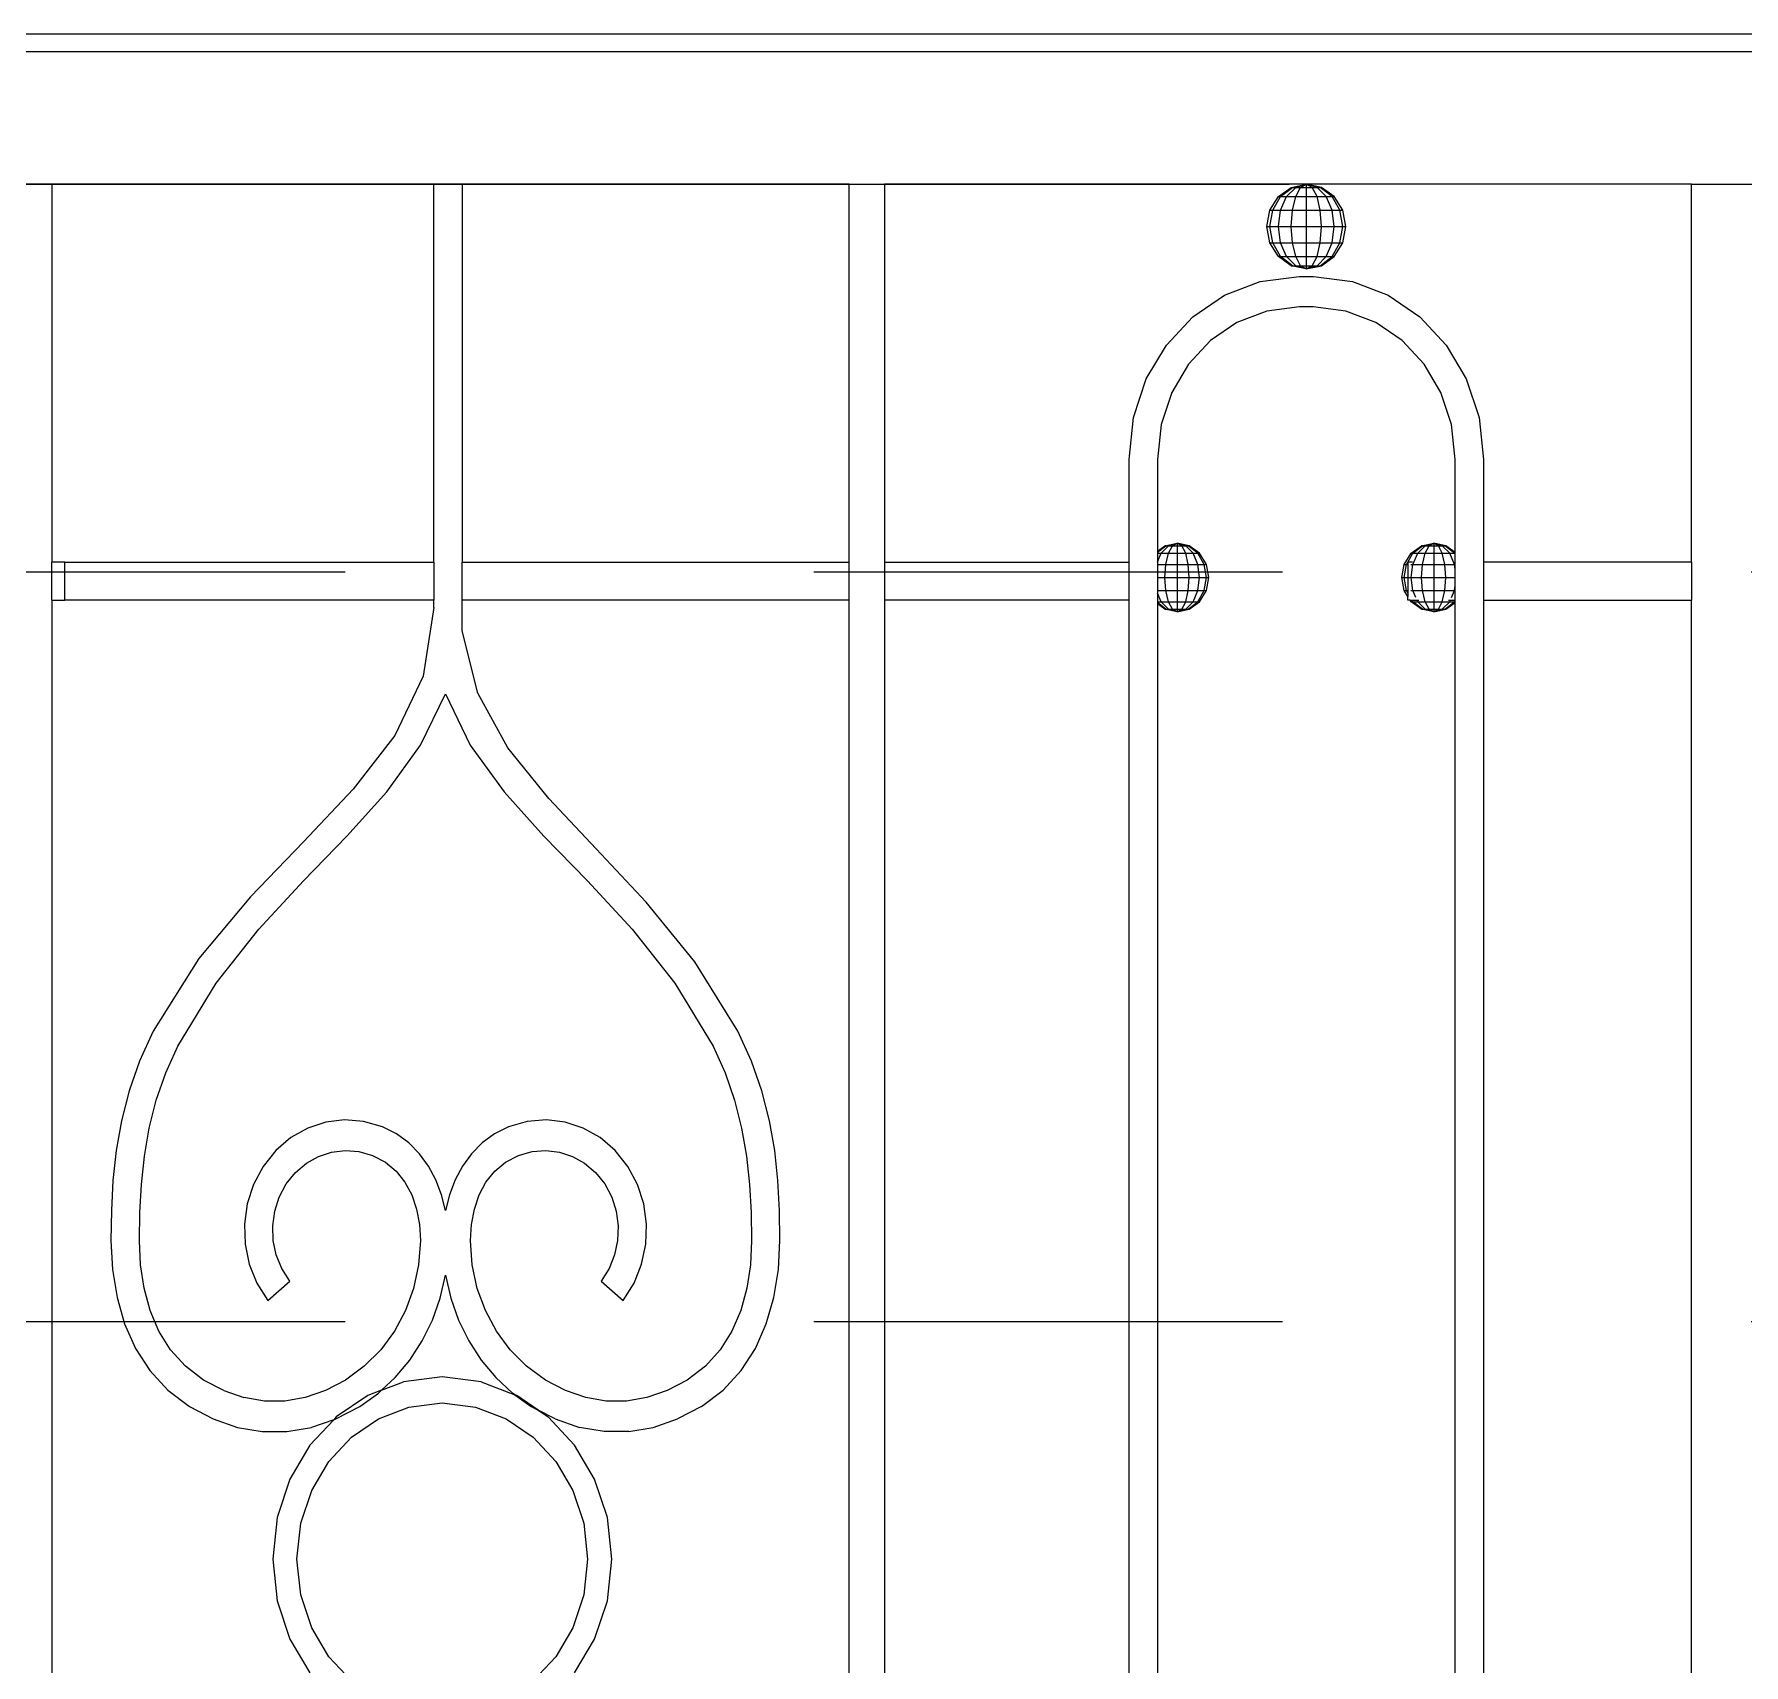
# Model space of a CAD drawing. Header units: millimetres. Extents: x 1832547 to 2001569, y -558009 to -417808.
# Drawn here: x 1987071.7 to 1987527.7, y -527635.1 to -527200.2 of the extents above; entities that cross this region are included whole.
import ezdxf

# ---------------------------------------------------------------- set-up
doc = ezdxf.new("R2010")
doc.units = ezdxf.units.MM
doc.header["$MEASUREMENT"] = 0
doc.linetypes.add('CENTER', pattern=[2, 1.25, -0.25, 0.25, -0.25])
doc.layers.add('CA.tim 67', color=67, linetype='CENTER', lineweight=9)
doc.layers.add('CA_manh 08', color=8, linetype='CONTINUOUS', lineweight=9)

msp = doc.modelspace()

# ---------------------------------------------------------------- linework, layer by layer
at = {"layer": 'CA.tim 67', "ltscale": 500}
for points in [[(1968529.63, -527343.59), (1994035.6, -527343.59)], [(1968529.63, -527543.59), (1994035.6, -527543.59)]]:
    msp.add_lwpolyline(points, dxfattribs=at)
at = {"layer": 'CA_manh 08'}
for p, q in [((1988310.99, -527200.23), (1986712.89, -527200.23)), ((1986712.89, -527204.81), (1988310.99, -527204.81)), ((1986811.51, -527240.23), (1987406.43, -527240.23)), ((1987076.45, -527240.23), (1987066.99, -527240.23)), ((1987076.45, -527240.23), (1987076.45, -527341)), ((1987178.29, -527240.23), (1987076.45, -527240.23)), ((1987178.29, -527341), (1987178.29, -527240.23)), ((1987185.86, -527240.23), (1987178.29, -527240.23)), ((1987289.06, -527240.23), (1987185.86, -527240.23)), ((1987185.86, -527240.23), (1987185.86, -527341)), ((1987289.06, -527240.23), (1987298.52, -527240.23)), ((1987289.06, -527341), (1987289.06, -527240.23)), ((1987410.98, -527240.23), (1987298.52, -527240.23)), ((1987298.52, -527240.23), (1987298.52, -527341)), ((1987401.27, -527247.2), (1987403.55, -527243.53)), ((1987402.01, -527247.2), (1987404.11, -527243.53)), ((1987403.55, -527243.53), (1987406.96, -527241.09)), ((1987403.55, -527243.53), (1987404.11, -527243.53)), ((1987404.11, -527243.53), (1987407.27, -527241.09)), ((1987404.11, -527243.53), (1987405.73, -527243.53)), ((1987404.11, -527247.2), (1987405.73, -527243.53)), ((1987405.73, -527243.53), (1987408.14, -527241.09)), ((1987405.73, -527243.53), (1987408.14, -527243.53)), ((1987406.96, -527241.09), (1987410.98, -527240.23)), ((1987406.96, -527241.09), (1987407.27, -527241.09)), ((1987407.27, -527241.09), (1987410.98, -527240.23)), ((1987407.27, -527241.09), (1987408.14, -527241.09)), ((1987407.27, -527247.2), (1987408.14, -527243.53)), ((1987408.14, -527241.09), (1987410.98, -527240.23)), ((1987408.14, -527241.09), (1987409.44, -527241.09)), ((1987408.14, -527243.53), (1987409.44, -527241.09)), ((1987408.14, -527243.53), (1987410.98, -527243.53)), ((1987409.44, -527241.09), (1987410.98, -527240.23)), ((1987409.44, -527241.09), (1987410.98, -527241.09)), ((1987410.98, -527240.23), (1987410.98, -527241.09)), ((1987412.52, -527241.09), (1987410.98, -527240.23)), ((1987413.83, -527241.09), (1987410.98, -527240.23)), ((1987414.7, -527241.09), (1987410.98, -527240.23)), ((1987415.01, -527241.09), (1987410.98, -527240.23)), ((1987513.69, -527240.23), (1987410.98, -527240.23)), ((1987410.98, -527241.09), (1987412.52, -527241.09)), ((1987410.98, -527241.09), (1987410.98, -527243.53)), ((1987410.98, -527243.53), (1987413.83, -527243.53)), ((1987410.98, -527243.53), (1987410.98, -527247.2)), ((1987412.52, -527241.09), (1987413.83, -527241.09)), ((1987413.83, -527243.53), (1987412.52, -527241.09)), ((1987413.83, -527241.09), (1987414.7, -527241.09)), ((1987416.24, -527243.53), (1987413.83, -527241.09)), ((1987413.83, -527243.53), (1987416.24, -527243.53)), ((1987414.7, -527247.2), (1987413.83, -527243.53)), ((1987414.7, -527241.09), (1987415.01, -527241.09)), ((1987417.85, -527243.53), (1987414.7, -527241.09)), ((1987418.42, -527243.53), (1987415.01, -527241.09)), ((1987416.24, -527243.53), (1987417.85, -527243.53)), ((1987417.85, -527247.2), (1987416.24, -527243.53)), ((1987417.85, -527243.53), (1987418.42, -527243.53)), ((1987419.96, -527247.2), (1987417.85, -527243.53)), ((1987420.7, -527247.2), (1987418.42, -527243.53)), ((1987513.69, -527341), (1987513.69, -527240.23)), ((1987513.69, -527240.23), (1987541.62, -527240.23)), ((1987400.47, -527251.52), (1987401.27, -527247.2)), ((1987401.27, -527247.2), (1987402.01, -527247.2)), ((1987401.27, -527251.52), (1987402.01, -527247.2)), ((1987402.01, -527247.2), (1987404.11, -527247.2)), ((1987403.55, -527251.52), (1987404.11, -527247.2)), ((1987404.11, -527247.2), (1987407.27, -527247.2)), ((1987406.96, -527251.52), (1987407.27, -527247.2)), ((1987407.27, -527247.2), (1987410.98, -527247.2)), ((1987410.98, -527247.2), (1987414.7, -527247.2)), ((1987410.98, -527247.2), (1987410.98, -527251.52)), ((1987414.7, -527247.2), (1987417.85, -527247.2)), ((1987415.01, -527251.52), (1987414.7, -527247.2)), ((1987417.85, -527247.2), (1987419.96, -527247.2)), ((1987418.42, -527251.52), (1987417.85, -527247.2)), ((1987419.96, -527247.2), (1987420.7, -527247.2)), ((1987420.7, -527251.52), (1987419.96, -527247.2)), ((1987421.5, -527251.52), (1987420.7, -527247.2)), ((1987400.47, -527251.52), (1987401.27, -527251.52)), ((1987401.27, -527255.84), (1987400.47, -527251.52)), ((1987401.27, -527251.52), (1987403.55, -527251.52)), ((1987402.01, -527255.84), (1987401.27, -527251.52)), ((1987403.55, -527251.52), (1987406.96, -527251.52)), ((1987404.11, -527255.84), (1987403.55, -527251.52)), ((1987406.96, -527251.52), (1987410.98, -527251.52)), ((1987407.27, -527255.84), (1987406.96, -527251.52)), ((1987410.98, -527251.52), (1987415.01, -527251.52)), ((1987410.98, -527251.52), (1987410.98, -527255.84)), ((1987414.7, -527255.84), (1987415.01, -527251.52)), ((1987415.01, -527251.52), (1987418.42, -527251.52)), ((1987417.85, -527255.84), (1987418.42, -527251.52)), ((1987418.42, -527251.52), (1987420.7, -527251.52)), ((1987419.96, -527255.84), (1987420.7, -527251.52)), ((1987420.7, -527251.52), (1987421.5, -527251.52)), ((1987420.7, -527255.84), (1987421.5, -527251.52)), ((1987401.27, -527255.84), (1987402.01, -527255.84)), ((1987403.55, -527259.51), (1987401.27, -527255.84)), ((1987402.01, -527255.84), (1987404.11, -527255.84)), ((1987404.11, -527259.51), (1987402.01, -527255.84)), ((1987404.11, -527255.84), (1987407.27, -527255.84)), ((1987405.73, -527259.51), (1987404.11, -527255.84)), ((1987407.27, -527255.84), (1987410.98, -527255.84)), ((1987408.14, -527259.51), (1987407.27, -527255.84)), ((1987410.98, -527255.84), (1987414.7, -527255.84)), ((1987410.98, -527255.84), (1987410.98, -527259.51)), ((1987413.83, -527259.51), (1987414.7, -527255.84)), ((1987414.7, -527255.84), (1987417.85, -527255.84)), ((1987416.24, -527259.51), (1987417.85, -527255.84)), ((1987417.85, -527255.84), (1987419.96, -527255.84)), ((1987417.85, -527259.51), (1987419.96, -527255.84)), ((1987418.42, -527259.51), (1987420.7, -527255.84)), ((1987419.96, -527255.84), (1987420.7, -527255.84)), ((1987404.11, -527259.51), (1987403.55, -527259.51)), ((1987406.96, -527261.96), (1987403.55, -527259.51)), ((1987404.11, -527259.51), (1987405.73, -527259.51)), ((1987407.27, -527261.96), (1987404.11, -527259.51)), ((1987405.73, -527259.51), (1987408.14, -527259.51)), ((1987408.14, -527261.96), (1987405.73, -527259.51)), ((1987406.96, -527261.96), (1987407.27, -527261.96)), ((1987410.98, -527262.82), (1987406.96, -527261.96)), ((1987407.27, -527261.96), (1987408.14, -527261.96)), ((1987410.98, -527262.82), (1987407.27, -527261.96)), ((1987408.14, -527259.51), (1987410.98, -527259.51)), ((1987409.44, -527261.96), (1987408.14, -527259.51)), ((1987408.14, -527261.96), (1987409.44, -527261.96)), ((1987410.98, -527262.82), (1987408.14, -527261.96)), ((1987409.44, -527261.96), (1987410.98, -527261.96)), ((1987410.98, -527262.82), (1987409.44, -527261.96)), ((1987410.98, -527259.51), (1987413.83, -527259.51)), ((1987410.98, -527259.51), (1987410.98, -527261.96)), ((1987410.98, -527261.96), (1987412.52, -527261.96)), ((1987410.98, -527262.82), (1987412.52, -527261.96)), ((1987410.98, -527261.96), (1987410.98, -527262.82)), ((1987410.98, -527262.82), (1987413.83, -527261.96)), ((1987410.98, -527262.82), (1987414.7, -527261.96)), ((1987410.98, -527262.82), (1987415.01, -527261.96)), ((1987412.52, -527261.96), (1987413.83, -527259.51)), ((1987412.52, -527261.96), (1987413.83, -527261.96)), ((1987413.83, -527259.51), (1987416.24, -527259.51)), ((1987413.83, -527261.96), (1987416.24, -527259.51)), ((1987413.83, -527261.96), (1987414.7, -527261.96)), ((1987414.7, -527261.96), (1987417.85, -527259.51)), ((1987414.7, -527261.96), (1987415.01, -527261.96)), ((1987415.01, -527261.96), (1987418.42, -527259.51)), ((1987416.24, -527259.51), (1987417.85, -527259.51)), ((1987417.85, -527259.51), (1987418.42, -527259.51)), ((1987389.13, -527269.81), (1987398.68, -527266.14)), ((1987398.68, -527266.14), (1987409.09, -527264.85)), ((1987409.09, -527264.85), (1987412.87, -527264.85)), ((1987412.87, -527264.85), (1987423.27, -527266.14)), ((1987423.27, -527266.14), (1987432.83, -527269.81)), ((1987380.7, -527275.57), (1987389.13, -527269.81)), ((1987432.83, -527269.81), (1987441.26, -527275.57)), ((1987373.67, -527283.13), (1987380.7, -527275.57)), ((1987400.44, -527274.06), (1987392.48, -527277.12)), ((1987409.12, -527272.98), (1987400.44, -527274.06)), ((1987412.84, -527272.98), (1987409.12, -527272.98)), ((1987421.52, -527274.06), (1987412.84, -527272.98)), ((1987429.48, -527277.12), (1987421.52, -527274.06)), ((1987441.26, -527275.57), (1987448.29, -527283.13)), ((1987392.48, -527277.12), (1987385.44, -527281.92)), ((1987436.52, -527281.92), (1987429.48, -527277.12)), ((1987368.3, -527292.18), (1987373.67, -527283.13)), ((1987385.44, -527281.92), (1987379.58, -527288.22)), ((1987442.38, -527288.23), (1987436.52, -527281.92)), ((1987448.29, -527283.13), (1987453.65, -527292.18)), ((1987379.58, -527288.22), (1987375.11, -527295.77)), ((1987446.85, -527295.78), (1987442.38, -527288.23)), ((1987364.89, -527302.45), (1987368.3, -527292.18)), ((1987453.65, -527292.18), (1987457.07, -527302.45)), ((1987375.11, -527295.77), (1987372.25, -527304.33)), ((1987449.7, -527304.34), (1987446.85, -527295.78)), ((1987363.69, -527313.62), (1987364.89, -527302.45)), ((1987457.07, -527302.45), (1987458.27, -527313.62)), ((1987372.25, -527304.33), (1987371.25, -527313.65)), ((1987450.7, -527313.65), (1987449.7, -527304.34)), ((1987363.69, -527341), (1987363.69, -527313.62)), ((1987371.25, -527313.65), (1987371.25, -527338.1)), ((1987450.7, -527338.46), (1987450.7, -527313.65)), ((1987458.27, -527313.62), (1987458.27, -527341)), ((1987371.25, -527338.41), (1987373.5, -527336.67)), ((1987371.25, -527338.1), (1987373.25, -527336.67)), ((1987371.25, -527338.1), (1987371.25, -527338.41)), ((1987371.25, -527338.41), (1987371.25, -527338.65)), ((1987371.25, -527338.65), (1987372.25, -527338.65)), ((1987371.25, -527340.92), (1987372.25, -527338.65)), ((1987371.25, -527338.65), (1987371.25, -527340.92)), ((1987372.25, -527338.65), (1987374.2, -527336.67)), ((1987372.25, -527338.65), (1987374.2, -527338.65)), ((1987373.25, -527336.67), (1987376.51, -527335.97)), ((1987373.5, -527336.67), (1987373.25, -527336.67)), ((1987373.5, -527336.67), (1987376.51, -527335.97)), ((1987373.5, -527336.67), (1987374.2, -527336.67)), ((1987373.5, -527341.62), (1987374.2, -527338.65)), ((1987374.2, -527336.67), (1987376.51, -527335.97)), ((1987374.2, -527336.67), (1987375.26, -527336.67)), ((1987374.2, -527338.65), (1987375.26, -527336.67)), ((1987374.2, -527338.65), (1987376.51, -527338.65)), ((1987375.26, -527336.67), (1987376.51, -527335.97)), ((1987375.26, -527336.67), (1987376.51, -527336.67)), ((1987376.51, -527335.97), (1987376.51, -527336.67)), ((1987377.75, -527336.67), (1987376.51, -527335.97)), ((1987378.81, -527336.67), (1987376.51, -527335.97)), ((1987379.51, -527336.67), (1987376.51, -527335.97)), ((1987379.76, -527336.67), (1987376.51, -527335.97)), ((1987376.51, -527336.67), (1987377.75, -527336.67)), ((1987376.51, -527336.67), (1987376.51, -527338.65)), ((1987376.51, -527338.65), (1987378.81, -527338.65)), ((1987376.51, -527338.65), (1987376.51, -527341.62)), ((1987377.75, -527336.67), (1987378.81, -527336.67)), ((1987378.81, -527338.65), (1987377.75, -527336.67)), ((1987378.81, -527336.67), (1987379.51, -527336.67)), ((1987380.76, -527338.65), (1987378.81, -527336.67)), ((1987378.81, -527338.65), (1987380.76, -527338.65)), ((1987379.51, -527341.62), (1987378.81, -527338.65)), ((1987379.51, -527336.67), (1987379.76, -527336.67)), ((1987382.07, -527338.65), (1987379.51, -527336.67)), ((1987382.52, -527338.65), (1987379.76, -527336.67)), ((1987380.76, -527338.65), (1987382.07, -527338.65)), ((1987382.07, -527341.62), (1987380.76, -527338.65)), ((1987382.07, -527338.65), (1987382.52, -527338.65)), ((1987383.77, -527341.62), (1987382.07, -527338.65)), ((1987384.37, -527341.62), (1987382.52, -527338.65)), ((1987437.08, -527341.62), (1987438.93, -527338.65)), ((1987438.09, -527341), (1987439.39, -527338.65)), ((1987438.93, -527338.65), (1987441.69, -527336.67)), ((1987438.93, -527338.65), (1987439.39, -527338.65)), ((1987439.39, -527338.65), (1987441.94, -527336.67)), ((1987439.39, -527338.65), (1987440.69, -527338.65)), ((1987439.39, -527341.62), (1987440.69, -527338.65)), ((1987440.69, -527338.65), (1987442.65, -527336.67)), ((1987440.69, -527338.65), (1987442.65, -527338.65)), ((1987441.69, -527336.67), (1987444.95, -527335.97)), ((1987441.94, -527336.67), (1987441.69, -527336.67)), ((1987441.94, -527336.67), (1987444.95, -527335.97)), ((1987441.94, -527336.67), (1987442.65, -527336.67)), ((1987441.94, -527341.62), (1987442.65, -527338.65)), ((1987442.65, -527336.67), (1987444.95, -527335.97)), ((1987442.65, -527336.67), (1987443.7, -527336.67)), ((1987442.65, -527338.65), (1987443.7, -527336.67)), ((1987442.65, -527338.65), (1987444.95, -527338.65)), ((1987443.7, -527336.67), (1987444.95, -527335.97)), ((1987443.7, -527336.67), (1987444.95, -527336.67)), ((1987444.95, -527335.97), (1987444.95, -527336.67)), ((1987446.2, -527336.67), (1987444.95, -527335.97)), ((1987447.25, -527336.67), (1987444.95, -527335.97)), ((1987447.96, -527336.67), (1987444.95, -527335.97)), ((1987448.21, -527336.67), (1987444.95, -527335.97)), ((1987444.95, -527336.67), (1987446.2, -527336.67)), ((1987444.95, -527336.67), (1987444.95, -527338.65)), ((1987444.95, -527338.65), (1987447.25, -527338.65)), ((1987444.95, -527338.65), (1987444.95, -527341.62)), ((1987446.2, -527336.67), (1987447.25, -527336.67)), ((1987447.25, -527338.65), (1987446.2, -527336.67)), ((1987447.25, -527336.67), (1987447.96, -527336.67)), ((1987449.21, -527338.65), (1987447.25, -527336.67)), ((1987447.25, -527338.65), (1987449.21, -527338.65)), ((1987447.96, -527341.62), (1987447.25, -527338.65)), ((1987447.96, -527336.67), (1987448.21, -527336.67)), ((1987450.51, -527338.65), (1987447.96, -527336.67)), ((1987450.7, -527338.46), (1987448.21, -527336.67)), ((1987449.21, -527338.65), (1987450.51, -527338.65)), ((1987450.51, -527341.62), (1987449.21, -527338.65)), ((1987450.51, -527338.65), (1987450.7, -527338.65)), ((1987450.7, -527338.99), (1987450.51, -527338.65)), ((1987450.7, -527338.65), (1987450.7, -527338.46)), ((1987450.7, -527338.99), (1987450.7, -527338.65)), ((1987450.7, -527341), (1987450.7, -527338.99)), ((1987079.87, -527341), (1987076.45, -527341)), ((1987076.45, -527351.16), (1987076.45, -527341)), ((1987079.87, -527351.16), (1987079.87, -527341)), ((1987079.87, -527341), (1987178.29, -527341)), ((1987178.29, -527341), (1987178.29, -527351.16)), ((1987185.86, -527341), (1987289.06, -527341)), ((1987185.86, -527351.16), (1987185.86, -527341)), ((1987289.06, -527351.16), (1987289.06, -527341)), ((1987298.52, -527341), (1987363.69, -527341)), ((1987298.52, -527341), (1987298.52, -527351.16)), ((1987363.69, -527351.16), (1987363.69, -527341)), ((1987371.25, -527340.92), (1987371.25, -527341.62)), ((1987371.25, -527341.62), (1987373.5, -527341.62)), ((1987371.25, -527341.62), (1987371.25, -527345.12)), ((1987373.25, -527345.12), (1987373.5, -527341.62)), ((1987373.5, -527341.62), (1987376.51, -527341.62)), ((1987376.51, -527341.62), (1987379.51, -527341.62)), ((1987376.51, -527341.62), (1987376.51, -527345.12)), ((1987379.51, -527341.62), (1987382.07, -527341.62)), ((1987379.76, -527345.12), (1987379.51, -527341.62)), ((1987382.07, -527341.62), (1987383.77, -527341.62)), ((1987382.52, -527345.12), (1987382.07, -527341.62)), ((1987383.77, -527341.62), (1987384.37, -527341.62)), ((1987384.37, -527345.12), (1987383.77, -527341.62)), ((1987385.02, -527345.12), (1987384.37, -527341.62)), ((1987436.44, -527345.12), (1987437.08, -527341.62)), ((1987437.08, -527341.62), (1987437.68, -527341.62)), ((1987437.08, -527345.12), (1987437.68, -527341.62)), ((1987437.68, -527341.62), (1987438.09, -527341)), ((1987437.68, -527341.62), (1987438.09, -527341.62)), ((1987439.31, -527341), (1987438.09, -527341)), ((1987438.09, -527341), (1987438.09, -527341.62)), ((1987438.09, -527341.62), (1987438.09, -527345.12)), ((1987438.86, -527341.62), (1987439.39, -527341.62)), ((1987438.93, -527345.12), (1987439.39, -527341.62)), ((1987439.39, -527341.62), (1987441.94, -527341.62)), ((1987441.69, -527345.12), (1987441.94, -527341.62)), ((1987441.94, -527341.62), (1987444.95, -527341.62)), ((1987444.95, -527341.62), (1987447.96, -527341.62)), ((1987444.95, -527341.62), (1987444.95, -527345.12)), ((1987447.96, -527341.62), (1987450.51, -527341.62)), ((1987448.21, -527345.12), (1987447.96, -527341.62)), ((1987450.51, -527341.62), (1987450.7, -527341.62)), ((1987450.7, -527343.09), (1987450.51, -527341.62)), ((1987450.7, -527341), (1987450.59, -527341)), ((1987450.7, -527341.62), (1987450.7, -527341)), ((1987450.7, -527343.09), (1987450.7, -527341.62)), ((1987450.7, -527345.12), (1987450.7, -527343.09)), ((1987513.69, -527341), (1987458.27, -527341)), ((1987458.27, -527341), (1987458.27, -527351.16)), ((1987513.69, -527341), (1987513.69, -527351.16)), ((1987371.25, -527345.12), (1987373.25, -527345.12)), ((1987371.25, -527345.12), (1987371.25, -527348.61)), ((1987371.25, -527348.61), (1987373.5, -527348.61)), ((1987371.25, -527348.61), (1987371.25, -527349.32)), ((1987373.25, -527345.12), (1987376.51, -527345.12)), ((1987373.5, -527348.61), (1987373.25, -527345.12)), ((1987373.5, -527348.61), (1987376.51, -527348.61)), ((1987374.2, -527351.58), (1987373.5, -527348.61)), ((1987376.51, -527345.12), (1987379.76, -527345.12)), ((1987376.51, -527345.12), (1987376.51, -527348.61)), ((1987376.51, -527348.61), (1987379.51, -527348.61)), ((1987376.51, -527348.61), (1987376.51, -527351.58)), ((1987378.81, -527351.58), (1987379.51, -527348.61)), ((1987379.51, -527348.61), (1987379.76, -527345.12)), ((1987379.51, -527348.61), (1987382.07, -527348.61)), ((1987379.76, -527345.12), (1987382.52, -527345.12)), ((1987380.76, -527351.58), (1987382.07, -527348.61)), ((1987382.07, -527348.61), (1987382.52, -527345.12)), ((1987382.07, -527348.61), (1987383.77, -527348.61)), ((1987382.07, -527351.58), (1987383.77, -527348.61)), ((1987382.52, -527345.12), (1987384.37, -527345.12)), ((1987382.52, -527351.58), (1987384.37, -527348.61)), ((1987383.77, -527348.61), (1987384.37, -527345.12)), ((1987383.77, -527348.61), (1987384.37, -527348.61)), ((1987384.37, -527345.12), (1987385.02, -527345.12)), ((1987384.37, -527348.61), (1987385.02, -527345.12)), ((1987436.44, -527345.12), (1987437.08, -527345.12)), ((1987437.08, -527348.61), (1987436.44, -527345.12)), ((1987437.68, -527348.61), (1987437.08, -527345.12)), ((1987437.08, -527345.12), (1987438.09, -527345.12)), ((1987437.08, -527348.61), (1987437.68, -527348.61)), ((1987438.09, -527350.23), (1987437.08, -527348.61)), ((1987437.68, -527348.61), (1987438.09, -527348.61)), ((1987438.09, -527349.32), (1987437.68, -527348.61)), ((1987438.09, -527345.12), (1987438.93, -527345.12)), ((1987438.09, -527345.12), (1987438.09, -527348.61)), ((1987438.09, -527348.61), (1987438.09, -527349.32)), ((1987438.86, -527348.61), (1987439.39, -527348.61)), ((1987438.93, -527345.12), (1987441.69, -527345.12)), ((1987439.39, -527348.61), (1987438.93, -527345.12)), ((1987439.39, -527348.61), (1987441.94, -527348.61)), ((1987440.18, -527350.42), (1987439.39, -527348.61)), ((1987441.69, -527345.12), (1987444.95, -527345.12)), ((1987441.94, -527348.61), (1987441.69, -527345.12)), ((1987441.94, -527348.61), (1987444.95, -527348.61)), ((1987442.65, -527351.58), (1987441.94, -527348.61)), ((1987444.95, -527345.12), (1987448.21, -527345.12)), ((1987444.95, -527345.12), (1987444.95, -527348.61)), ((1987444.95, -527348.61), (1987447.96, -527348.61)), ((1987444.95, -527348.61), (1987444.95, -527351.58)), ((1987447.25, -527351.58), (1987447.96, -527348.61)), ((1987447.96, -527348.61), (1987448.21, -527345.12)), ((1987447.96, -527348.61), (1987450.51, -527348.61)), ((1987448.21, -527345.12), (1987450.7, -527345.12)), ((1987449.72, -527350.42), (1987450.51, -527348.61)), ((1987450.51, -527348.61), (1987450.7, -527347.14)), ((1987450.51, -527348.61), (1987450.7, -527348.61)), ((1987450.7, -527347.14), (1987450.7, -527345.12)), ((1987450.7, -527348.61), (1987450.7, -527347.14)), ((1987450.7, -527351.16), (1987450.7, -527348.61)), ((1987076.45, -527351.16), (1987079.87, -527351.16)), ((1987076.45, -527351.16), (1987076.45, -527863.43)), ((1987178.29, -527351.16), (1987079.87, -527351.16)), ((1987178.29, -527353.15), (1987175.45, -527371.46)), ((1987178.29, -527353.15), (1987178.29, -527351.16)), ((1987289.06, -527351.16), (1987185.86, -527351.16)), ((1987185.86, -527359.32), (1987185.86, -527351.16)), ((1987289.06, -527863.43), (1987289.06, -527351.16)), ((1987363.69, -527351.16), (1987298.52, -527351.16)), ((1987298.52, -527351.16), (1987298.52, -527863.43)), ((1987363.69, -527863.43), (1987363.69, -527351.16)), ((1987372.25, -527351.58), (1987371.25, -527349.32)), ((1987371.25, -527349.32), (1987371.25, -527351.58)), ((1987371.25, -527351.58), (1987372.25, -527351.58)), ((1987371.25, -527351.58), (1987371.25, -527351.82)), ((1987373.5, -527353.56), (1987371.25, -527351.82)), ((1987371.25, -527351.82), (1987371.25, -527352.13)), ((1987373.25, -527353.56), (1987371.25, -527352.13)), ((1987371.25, -527352.13), (1987371.25, -527868.32)), ((1987372.25, -527351.58), (1987374.2, -527351.58)), ((1987374.2, -527353.56), (1987372.25, -527351.58)), ((1987374.2, -527351.58), (1987376.51, -527351.58)), ((1987375.26, -527353.56), (1987374.2, -527351.58)), ((1987376.51, -527351.58), (1987378.81, -527351.58)), ((1987376.51, -527351.58), (1987376.51, -527353.56)), ((1987377.75, -527353.56), (1987378.81, -527351.58)), ((1987378.81, -527351.58), (1987380.76, -527351.58)), ((1987378.81, -527353.56), (1987380.76, -527351.58)), ((1987379.51, -527353.56), (1987382.07, -527351.58)), ((1987379.76, -527353.56), (1987382.52, -527351.58)), ((1987380.76, -527351.58), (1987382.07, -527351.58)), ((1987382.07, -527351.58), (1987382.52, -527351.58)), ((1987438.09, -527349.32), (1987438.09, -527350.23)), ((1987438.09, -527351.16), (1987438.09, -527350.23)), ((1987438.67, -527351.16), (1987438.09, -527351.16)), ((1987438.93, -527351.58), (1987438.67, -527351.16)), ((1987438.67, -527351.16), (1987439.14, -527351.16)), ((1987439.39, -527351.58), (1987438.93, -527351.58)), ((1987441.69, -527353.56), (1987438.93, -527351.58)), ((1987439.39, -527351.58), (1987439.14, -527351.16)), ((1987439.14, -527351.16), (1987440.51, -527351.16)), ((1987439.39, -527351.58), (1987440.69, -527351.58)), ((1987441.94, -527353.56), (1987439.39, -527351.58)), ((1987440.69, -527351.58), (1987440.51, -527351.16)), ((1987440.51, -527351.16), (1987440.99, -527351.16)), ((1987440.69, -527351.58), (1987442.65, -527351.58)), ((1987442.65, -527353.56), (1987440.69, -527351.58)), ((1987442.65, -527351.58), (1987444.95, -527351.58)), ((1987443.7, -527353.56), (1987442.65, -527351.58)), ((1987444.95, -527351.58), (1987447.25, -527351.58)), ((1987444.95, -527351.58), (1987444.95, -527353.56)), ((1987446.2, -527353.56), (1987447.25, -527351.58)), ((1987447.25, -527351.58), (1987449.21, -527351.58)), ((1987447.25, -527353.56), (1987449.21, -527351.58)), ((1987447.96, -527353.56), (1987450.51, -527351.58)), ((1987448.21, -527353.56), (1987450.7, -527351.77)), ((1987448.91, -527351.16), (1987449.39, -527351.16)), ((1987449.21, -527351.58), (1987449.39, -527351.16)), ((1987449.21, -527351.58), (1987450.51, -527351.58)), ((1987449.39, -527351.16), (1987450.7, -527351.16)), ((1987450.51, -527351.58), (1987450.7, -527351.25)), ((1987450.51, -527351.58), (1987450.7, -527351.58)), ((1987450.7, -527351.25), (1987450.7, -527351.16)), ((1987450.7, -527351.58), (1987450.7, -527351.25)), ((1987450.7, -527351.77), (1987450.7, -527351.58)), ((1987450.7, -527861.66), (1987450.7, -527351.77)), ((1987458.27, -527351.16), (1987513.69, -527351.16)), ((1987458.27, -527351.16), (1987458.27, -527863.43)), ((1987513.69, -527863.43), (1987513.69, -527351.16)), ((1987373.25, -527353.56), (1987373.5, -527353.56)), ((1987376.51, -527354.26), (1987373.25, -527353.56)), ((1987373.5, -527353.56), (1987374.2, -527353.56)), ((1987376.51, -527354.26), (1987373.5, -527353.56)), ((1987374.2, -527353.56), (1987375.26, -527353.56)), ((1987376.51, -527354.26), (1987374.2, -527353.56)), ((1987375.26, -527353.56), (1987376.51, -527353.56)), ((1987376.51, -527354.26), (1987375.26, -527353.56)), ((1987376.51, -527353.56), (1987377.75, -527353.56)), ((1987376.51, -527354.26), (1987377.75, -527353.56)), ((1987376.51, -527353.56), (1987376.51, -527354.26)), ((1987376.51, -527354.26), (1987378.81, -527353.56)), ((1987376.51, -527354.26), (1987379.51, -527353.56)), ((1987376.51, -527354.26), (1987379.76, -527353.56)), ((1987377.75, -527353.56), (1987378.81, -527353.56)), ((1987378.81, -527353.56), (1987379.51, -527353.56)), ((1987379.51, -527353.56), (1987379.76, -527353.56)), ((1987441.69, -527353.56), (1987441.94, -527353.56)), ((1987444.95, -527354.26), (1987441.69, -527353.56)), ((1987441.94, -527353.56), (1987442.65, -527353.56)), ((1987444.95, -527354.26), (1987441.94, -527353.56)), ((1987442.65, -527353.56), (1987443.7, -527353.56)), ((1987444.95, -527354.26), (1987442.65, -527353.56)), ((1987443.7, -527353.56), (1987444.95, -527353.56)), ((1987444.95, -527354.26), (1987443.7, -527353.56)), ((1987444.95, -527353.56), (1987446.2, -527353.56)), ((1987444.95, -527354.26), (1987446.2, -527353.56)), ((1987444.95, -527353.56), (1987444.95, -527354.26)), ((1987444.95, -527354.26), (1987447.25, -527353.56)), ((1987444.95, -527354.26), (1987447.96, -527353.56)), ((1987444.95, -527354.26), (1987448.21, -527353.56)), ((1987446.2, -527353.56), (1987447.25, -527353.56)), ((1987447.25, -527353.56), (1987447.96, -527353.56)), ((1987447.96, -527353.56), (1987448.21, -527353.56)), ((1987190.01, -527375.94), (1987185.86, -527359.32)), ((1987175.45, -527371.46), (1987167.86, -527387.25)), ((1987174.78, -527389.88), (1987181.4, -527376.17)), ((1987181.4, -527376.17), (1987188.02, -527389.88)), ((1987198.07, -527390.56), (1987190.01, -527375.94)), ((1987167.86, -527387.25), (1987156.81, -527401.6)), ((1987165.78, -527402.28), (1987174.78, -527389.88)), ((1987188.02, -527389.88), (1987197.01, -527402.28)), ((1987208.95, -527404.11), (1987198.07, -527390.56)), ((1987156.81, -527401.6), (1987143.56, -527415.58)), ((1987155.12, -527414.09), (1987165.78, -527402.28)), ((1987197.01, -527402.28), (1987207.67, -527414.09)), ((1987221.59, -527417.51), (1987208.95, -527404.11)), ((1987143.56, -527415.58), (1987129.4, -527430.28)), ((1987143.51, -527426.04), (1987155.12, -527414.09)), ((1987207.67, -527414.09), (1987219.29, -527426.04)), ((1987234.93, -527431.7), (1987221.59, -527417.51)), ((1987131.65, -527438.88), (1987143.51, -527426.04)), ((1987219.29, -527426.04), (1987231.15, -527438.88)), ((1987129.4, -527430.28), (1987115.59, -527446.78)), ((1987247.88, -527447.61), (1987234.93, -527431.7)), ((1987120.25, -527453.33), (1987131.65, -527438.88)), ((1987231.15, -527438.88), (1987242.55, -527453.33)), ((1987115.59, -527446.78), (1987103.41, -527466.16)), ((1987259.38, -527466.16), (1987247.88, -527447.61)), ((1987110.02, -527470.12), (1987120.25, -527453.33)), ((1987242.55, -527453.33), (1987252.77, -527470.12)), ((1987103.41, -527466.16), (1987099.79, -527474.09)), ((1987263.01, -527474.09), (1987259.38, -527466.16)), ((1987106.79, -527477.24), (1987110.02, -527470.12)), ((1987252.77, -527470.12), (1987256.01, -527477.24)), ((1987099.79, -527474.09), (1987097.01, -527482.03)), ((1987265.79, -527482.03), (1987263.01, -527474.09)), ((1987104.28, -527484.53), (1987106.79, -527477.24)), ((1987256.01, -527477.24), (1987258.51, -527484.53)), ((1987097.01, -527482.03), (1987094.97, -527489.99)), ((1987102.42, -527491.95), (1987104.28, -527484.53)), ((1987258.51, -527484.53), (1987260.38, -527491.95)), ((1987267.82, -527489.99), (1987265.79, -527482.03)), ((1987094.97, -527489.99), (1987093.58, -527497.97)), ((1987154.47, -527489.8), (1987149.46, -527490.42)), ((1987159.56, -527490.2), (1987154.47, -527489.8)), ((1987164.6, -527491.64), (1987159.56, -527490.2)), ((1987203.23, -527490.2), (1987198.19, -527491.64)), ((1987208.33, -527489.8), (1987203.23, -527490.2)), ((1987213.34, -527490.42), (1987208.33, -527489.8)), ((1987269.22, -527497.97), (1987267.82, -527489.99)), ((1987101.11, -527499.45), (1987102.42, -527491.95)), ((1987140.18, -527494.52), (1987136.18, -527497.92)), ((1987144.65, -527492.01), (1987140.18, -527494.52)), ((1987149.46, -527490.42), (1987144.65, -527492.01)), ((1987168.33, -527493.51), (1987164.6, -527491.64)), ((1987171.62, -527495.93), (1987168.33, -527493.51)), ((1987194.47, -527493.51), (1987191.18, -527495.93)), ((1987198.19, -527491.64), (1987194.47, -527493.51)), ((1987218.15, -527492.01), (1987213.34, -527490.42)), ((1987222.62, -527494.52), (1987218.15, -527492.01)), ((1987226.62, -527497.92), (1987222.62, -527494.52)), ((1987260.38, -527491.95), (1987261.68, -527499.45)), ((1987093.58, -527497.97), (1987092.72, -527505.96)), ((1987136.18, -527497.92), (1987132.77, -527502.17)), ((1987147.52, -527499.52), (1987151, -527498.37)), ((1987151, -527498.37), (1987154.62, -527497.92)), ((1987154.62, -527497.92), (1987158.3, -527498.21)), ((1987158.3, -527498.21), (1987161.96, -527499.26)), ((1987161.96, -527499.26), (1987165.39, -527501.07)), ((1987174.46, -527498.82), (1987171.62, -527495.93)), ((1987176.86, -527502.13), (1987174.46, -527498.82)), ((1987188.34, -527498.82), (1987185.93, -527502.13)), ((1987191.18, -527495.93), (1987188.34, -527498.82)), ((1987197.41, -527501.07), (1987200.84, -527499.26)), ((1987200.84, -527499.26), (1987204.49, -527498.21)), ((1987204.49, -527498.21), (1987208.18, -527497.92)), ((1987208.18, -527497.92), (1987211.8, -527498.37)), ((1987211.8, -527498.37), (1987215.27, -527499.52)), ((1987230.03, -527502.17), (1987226.62, -527497.92)), ((1987270.07, -527505.96), (1987269.22, -527497.97)), ((1987100.29, -527506.98), (1987101.11, -527499.45)), ((1987132.77, -527502.17), (1987130.17, -527507.03)), ((1987138.94, -527506.87), (1987141.4, -527503.8)), ((1987141.4, -527503.8), (1987144.3, -527501.34)), ((1987144.3, -527501.34), (1987147.52, -527499.52)), ((1987165.39, -527501.07), (1987168.27, -527503.48)), ((1987168.27, -527503.48), (1987170.6, -527506.41)), ((1987178.82, -527505.79), (1987176.86, -527502.13)), ((1987185.93, -527502.13), (1987183.98, -527505.79)), ((1987192.19, -527506.41), (1987194.53, -527503.48)), ((1987194.53, -527503.48), (1987197.41, -527501.07)), ((1987215.27, -527499.52), (1987218.5, -527501.34)), ((1987218.5, -527501.34), (1987221.39, -527503.8)), ((1987221.39, -527503.8), (1987223.86, -527506.87)), ((1987232.63, -527507.02), (1987230.03, -527502.17)), ((1987261.68, -527499.45), (1987262.51, -527506.98)), ((1987092.72, -527505.96), (1987092.3, -527513.96)), ((1987099.87, -527514.49), (1987100.29, -527506.98)), ((1987130.17, -527507.03), (1987128.5, -527512.21)), ((1987137.05, -527510.39), (1987138.94, -527506.87)), ((1987170.6, -527506.41), (1987172.4, -527509.8)), ((1987180.33, -527509.76), (1987178.82, -527505.79)), ((1987183.98, -527505.79), (1987182.46, -527509.76)), ((1987190.39, -527509.8), (1987192.19, -527506.41)), ((1987223.86, -527506.87), (1987225.74, -527510.39)), ((1987234.3, -527512.21), (1987232.63, -527507.02)), ((1987262.51, -527506.98), (1987262.93, -527514.49)), ((1987270.5, -527513.96), (1987270.07, -527505.96)), ((1987128.5, -527512.21), (1987127.77, -527517.57)), ((1987135.85, -527514.15), (1987137.05, -527510.39)), ((1987172.4, -527509.8), (1987173.68, -527513.58)), ((1987181.4, -527513.96), (1987180.33, -527509.76)), ((1987182.46, -527509.76), (1987181.4, -527513.96)), ((1987189.12, -527513.58), (1987190.39, -527509.8)), ((1987225.74, -527510.39), (1987226.95, -527514.15)), ((1987235.03, -527517.57), (1987234.3, -527512.21)), ((1987092.3, -527513.96), (1987092.2, -527521.98)), ((1987099.77, -527521.92), (1987099.87, -527514.49)), ((1987127.77, -527517.57), (1987127.96, -527522.97)), ((1987135.33, -527518.04), (1987135.85, -527514.15)), ((1987173.68, -527513.58), (1987174.44, -527517.66)), ((1987188.36, -527517.66), (1987189.12, -527513.58)), ((1987226.95, -527514.15), (1987227.47, -527518.04)), ((1987234.84, -527522.97), (1987235.03, -527517.57)), ((1987262.93, -527514.49), (1987263.03, -527521.92)), ((1987270.6, -527521.98), (1987270.5, -527513.96)), ((1987092.2, -527521.98), (1987092.61, -527529.7)), ((1987100.09, -527528.43), (1987099.77, -527521.92)), ((1987135.47, -527521.94), (1987135.33, -527518.04)), ((1987136.29, -527525.77), (1987135.47, -527521.94)), ((1987174.7, -527521.99), (1987174.25, -527528.47)), ((1987174.44, -527517.66), (1987174.7, -527521.99)), ((1987188.1, -527521.99), (1987188.36, -527517.66)), ((1987188.55, -527528.47), (1987188.1, -527521.99)), ((1987227.32, -527521.94), (1987226.51, -527525.77)), ((1987227.47, -527518.04), (1987227.32, -527521.94)), ((1987263.03, -527521.92), (1987262.71, -527528.43)), ((1987270.19, -527529.69), (1987270.6, -527521.98)), ((1987127.96, -527522.97), (1987129.07, -527528.26)), ((1987137.76, -527529.41), (1987136.29, -527525.77)), ((1987226.51, -527525.77), (1987225.04, -527529.41)), ((1987233.72, -527528.26), (1987234.84, -527522.97)), ((1987092.61, -527529.7), (1987093.81, -527537.13)), ((1987101.03, -527534.69), (1987100.09, -527528.43)), ((1987129.07, -527528.26), (1987131.1, -527533.29)), ((1987139.89, -527532.77), (1987137.76, -527529.41)), ((1987174.25, -527528.47), (1987172.91, -527534.72)), ((1987179.99, -527537.34), (1987181.4, -527531.22)), ((1987181.4, -527531.22), (1987182.81, -527537.34)), ((1987189.88, -527534.72), (1987188.55, -527528.47)), ((1987225.04, -527529.41), (1987222.91, -527532.77)), ((1987231.7, -527533.29), (1987233.72, -527528.26)), ((1987262.71, -527528.43), (1987261.77, -527534.69)), ((1987268.99, -527537.13), (1987270.19, -527529.69)), ((1987102.64, -527540.62), (1987101.03, -527534.69)), ((1987131.1, -527533.29), (1987134.04, -527537.92)), ((1987134.04, -527537.92), (1987139.89, -527532.77)), ((1987172.91, -527534.72), (1987170.75, -527540.64)), ((1987192.05, -527540.64), (1987189.88, -527534.72)), ((1987222.91, -527532.77), (1987228.76, -527537.92)), ((1987228.76, -527537.92), (1987231.7, -527533.29)), ((1987261.77, -527534.69), (1987260.15, -527540.62)), ((1987093.81, -527537.13), (1987095.84, -527544.17)), ((1987177.91, -527543.2), (1987179.99, -527537.34)), ((1987182.81, -527537.34), (1987184.89, -527543.2)), ((1987266.96, -527544.17), (1987268.99, -527537.13)), ((1987095.84, -527544.17), (1987098.74, -527550.71)), ((1987104.98, -527546.13), (1987102.64, -527540.62)), ((1987170.75, -527540.64), (1987167.8, -527546.13)), ((1987175.19, -527548.72), (1987177.91, -527543.2)), ((1987184.89, -527543.2), (1987187.61, -527548.72)), ((1987194.99, -527546.13), (1987192.05, -527540.64)), ((1987260.15, -527540.62), (1987257.81, -527546.13)), ((1987264.06, -527550.71), (1987266.96, -527544.17)), ((1987108.11, -527551.11), (1987104.98, -527546.13)), ((1987167.8, -527546.13), (1987164.12, -527551.11)), ((1987171.86, -527553.84), (1987175.19, -527548.72)), ((1987187.61, -527548.72), (1987190.94, -527553.84)), ((1987198.68, -527551.11), (1987194.99, -527546.13)), ((1987257.81, -527546.13), (1987254.69, -527551.11)), ((1987098.74, -527550.71), (1987102.56, -527556.63)), ((1987112.06, -527555.49), (1987108.11, -527551.11)), ((1987164.12, -527551.11), (1987159.75, -527555.49)), ((1987167.96, -527558.51), (1987171.86, -527553.84)), ((1987190.94, -527553.84), (1987194.84, -527558.51)), ((1987203.04, -527555.49), (1987198.68, -527551.11)), ((1987254.69, -527551.11), (1987250.73, -527555.49)), ((1987260.24, -527556.63), (1987264.06, -527550.71)), ((1987102.56, -527556.63), (1987107.34, -527561.83)), ((1987116.91, -527559.16), (1987112.06, -527555.49)), ((1987159.75, -527555.49), (1987154.75, -527559.16)), ((1987167.96, -527558.51), (1987164.34, -527561.87)), ((1987180.55, -527558.34), (1987170.19, -527559.62)), ((1987190.91, -527559.62), (1987180.55, -527558.34)), ((1987194.84, -527558.51), (1987199.29, -527562.65)), ((1987208.05, -527559.16), (1987203.04, -527555.49)), ((1987250.73, -527555.49), (1987245.89, -527559.16)), ((1987255.46, -527561.83), (1987260.24, -527556.63)), ((1987107.34, -527561.83), (1987113.12, -527566.2)), ((1987122.25, -527561.98), (1987116.91, -527559.16)), ((1987122.25, -527561.98), (1987127.66, -527563.86)), ((1987149.41, -527561.98), (1987144.01, -527563.86)), ((1987154.75, -527559.16), (1987149.41, -527561.98)), ((1987158.54, -527566.2), (1987163.5, -527562.65)), ((1987164.34, -527561.87), (1987160.67, -527563.28)), ((1987163.5, -527562.65), (1987164.34, -527561.87)), ((1987164.34, -527561.87), (1987170.19, -527559.62)), ((1987190.91, -527559.62), (1987199.89, -527563.07)), ((1987199.89, -527563.07), (1987199.29, -527562.65)), ((1987199.89, -527563.07), (1987204.26, -527566.2)), ((1987200.42, -527563.28), (1987199.89, -527563.07)), ((1987213.39, -527561.98), (1987208.05, -527559.16)), ((1987218.79, -527563.86), (1987213.39, -527561.98)), ((1987240.55, -527561.98), (1987235.14, -527563.86)), ((1987245.89, -527559.16), (1987240.55, -527561.98)), ((1987249.68, -527566.2), (1987255.46, -527561.83)), ((1987113.12, -527566.2), (1987119.49, -527569.55)), ((1987133.11, -527564.8), (1987127.66, -527563.86)), ((1987138.56, -527564.8), (1987133.11, -527564.8)), ((1987144.01, -527563.86), (1987138.56, -527564.8)), ((1987152.16, -527569.55), (1987158.54, -527566.2)), ((1987160.67, -527563.28), (1987152.28, -527569.02)), ((1987163.5, -527569.49), (1987171.66, -527566.36)), ((1987171.66, -527566.36), (1987180.55, -527565.26)), ((1987180.55, -527565.26), (1987189.43, -527566.36)), ((1987189.43, -527566.36), (1987197.59, -527569.49)), ((1987206.15, -527567.19), (1987200.42, -527563.28)), ((1987204.26, -527566.2), (1987206.15, -527567.19)), ((1987210.63, -527569.55), (1987206.15, -527567.19)), ((1987206.15, -527567.19), (1987208.82, -527569.02)), ((1987224.23, -527564.8), (1987218.79, -527563.86)), ((1987229.69, -527564.8), (1987224.23, -527564.8)), ((1987235.14, -527563.86), (1987229.69, -527564.8)), ((1987249.68, -527566.2), (1987243.31, -527569.55)), ((1987119.49, -527569.55), (1987125.98, -527571.78)), ((1987125.98, -527571.78), (1987132.54, -527572.9)), ((1987139.12, -527572.9), (1987145.68, -527571.78)), ((1987145.27, -527576.54), (1987151.6, -527569.75)), ((1987151.6, -527569.75), (1987145.68, -527571.78)), ((1987152.28, -527569.02), (1987151.6, -527569.75)), ((1987151.6, -527569.75), (1987152.16, -527569.55)), ((1987156.3, -527574.41), (1987163.5, -527569.49)), ((1987197.59, -527569.49), (1987204.79, -527574.41)), ((1987215.82, -527576.54), (1987208.82, -527569.02)), ((1987210.63, -527569.55), (1987217.12, -527571.78)), ((1987223.68, -527572.9), (1987217.12, -527571.78)), ((1987230.26, -527572.9), (1987236.82, -527571.78)), ((1987236.82, -527571.78), (1987243.31, -527569.55)), ((1987132.54, -527572.9), (1987139.12, -527572.9)), ((1987145.27, -527576.54), (1987139.93, -527585.56)), ((1987150.3, -527580.87), (1987156.3, -527574.41)), ((1987204.79, -527574.41), (1987210.8, -527580.87)), ((1987221.16, -527585.56), (1987215.82, -527576.54)), ((1987230.26, -527572.9), (1987223.68, -527572.9)), ((1987145.72, -527588.6), (1987150.3, -527580.87)), ((1987210.8, -527580.87), (1987215.38, -527588.6)), ((1987139.93, -527585.56), (1987136.53, -527595.78)), ((1987224.57, -527595.78), (1987221.16, -527585.56)), ((1987142.8, -527597.36), (1987145.72, -527588.6)), ((1987215.38, -527588.6), (1987218.29, -527597.36)), ((1987136.53, -527595.78), (1987135.33, -527606.91)), ((1987141.77, -527606.91), (1987142.8, -527597.36)), ((1987218.29, -527597.36), (1987219.32, -527606.91)), ((1987225.76, -527606.91), (1987224.57, -527595.78)), ((1987135.33, -527606.91), (1987136.53, -527618.04)), ((1987142.8, -527616.45), (1987141.77, -527606.91)), ((1987219.32, -527606.91), (1987218.29, -527616.45)), ((1987224.57, -527618.04), (1987225.76, -527606.91)), ((1987145.72, -527625.21), (1987142.8, -527616.45)), ((1987218.29, -527616.45), (1987215.38, -527625.21)), ((1987136.53, -527618.04), (1987139.93, -527628.26)), ((1987221.16, -527628.26), (1987224.57, -527618.04)), ((1987150.3, -527632.95), (1987145.72, -527625.21)), ((1987215.38, -527625.21), (1987210.8, -527632.95)), ((1987139.93, -527628.26), (1987145.27, -527637.27)), ((1987215.82, -527637.27), (1987221.16, -527628.26)), ((1987156.3, -527639.4), (1987150.3, -527632.95)), ((1987210.8, -527632.95), (1987204.79, -527639.4))]:
    msp.add_line(p, q, dxfattribs=at)

doc.saveas('drawing.dxf')
